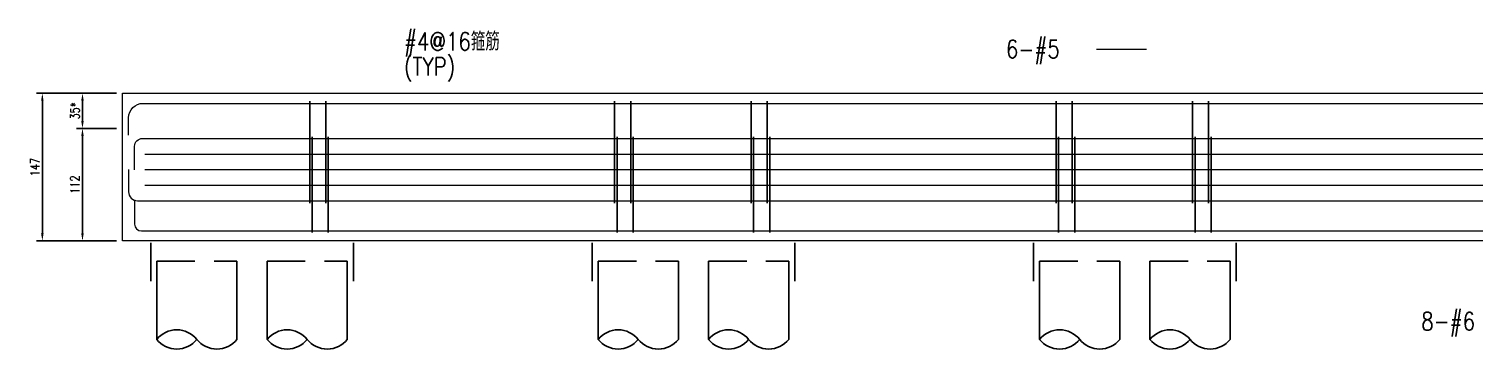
# Model space of a CAD drawing. Extents: x -4754 to 4976, y -19960 to 3841.
# Drawn here: x -359 to 1082, y -15699 to -15381 of the extents above; entities that cross this region are included whole.
import ezdxf
from ezdxf.enums import TextEntityAlignment as Align

# ---------------------------------------------------------------- set-up
doc = ezdxf.new("R2010")
doc.units = 0
doc.header["$LTSCALE"] = 3
doc.linetypes.add('DASHED', pattern=[19.05, 12.7, -6.35])
doc.layers.get('0').update_dxf_attribs({"linetype": 'CONTINUOUS'})
doc.layers.add('HB_0', color=7, linetype='CONTINUOUS', transparency=0.5)
for name, color, linetype in [('HB_DIM', 1, 'CONTINUOUS'), ('HB_TXT_CTEXT', 2, 'CONTINUOUS'), ('鋼筋', 3, 'CONTINUOUS')]:
    doc.layers.add(name, color=color, linetype=linetype)
doc.styles.get("Standard").update_dxf_attribs({"font": 'ROMANS.shx', "width": 0.8, "bigfont": 'chineset.shx'})
doc.dimstyles.new('30', dxfattribs={"dimscale": 3, "dimtxt": 3, "dimasz": 2.5, "dimexe": 2, "dimexo": 2, "dimgap": 1, "dimtad": 1, "dimdsep": 46, "dimtxsty": 'Standard', "dimcen": 0, "dimclrd": 256, "dimclre": 256, "dimclrt": 2, "dimadec": 0, "dimazin": 0, "dimtfac": 1, "dimtix": 1, "dimtmove": 2, "dimatfit": 3, "dimfxl": 1, "dimtolj": 1, "dimtzin": 0, "dimarcsym": 0})

# ---------------------------------------------------------------- blocks, each defined once
blk = doc.blocks.new('pile_racked_Longitude')
at = {"color": 252, "linetype": 'DASHED'}
for p, q in [((101, -40), (101, 0)), ((-101, -40), (-101, 0))]:
    blk.add_line(p, q, dxfattribs=at)
at = {"linetype": 'Continuous'}
for p, q in [((-95, -98.1), (-95, -50)), ((-15, -98.1), (-15, -50)), ((15, -98.1), (15, -50)), ((95, -98.1), (95, -50))]:
    blk.add_line(p, q, dxfattribs=at)
at = {"color": 252, "linetype": 'DASHED'}
for points in [[(-95, -50), (-95, -20), (-15, -20), (-15, -50)], [(15, -50), (15, -20), (95, -20), (95, -50)]]:
    blk.add_lwpolyline(points, dxfattribs=at)
at = {"linetype": 'Continuous'}
for points in [[(-95, -98.1, -0.48), (-55, -98.1, 0.48), (-15, -98.1, 0.48)], [(-95, -98.1, 0.48), (-55, -98.1, 0.48)], [(15, -98.1, -0.48), (55, -98.1, 0.48), (95, -98.1, 0.48)], [(15, -98.1, 0.48), (55, -98.1, 0.48)]]:
    blk.add_lwpolyline(points, format="xyb", dxfattribs=at)
blk = doc.blocks.new('*D385')
at = {"layer": 'HB_DIM', "linetype": 'Continuous', "lineweight": -2}
for p, q in [((-271.4, -15444.8), (-311.4, -15444.8)), ((-305.4, -15452.3), (-305.4, -15472.3)), ((-271.4, -15479.8), (-311.4, -15479.8))]:
    blk.add_line(p, q, dxfattribs=at)
at = {"layer": 'HB_DIM'}
for points in [[(-304.2, -15452.3), (-306.7, -15452.3), (-305.4, -15444.8)], [(-306.7, -15472.3), (-304.2, -15472.3), (-305.4, -15479.8)]]:
    blk.add_solid(points, dxfattribs=at)
at = {"layer": 'HB_DIM', "color": 2, "linetype": 'Continuous', "insert": (-312.9, -15462.3), "char_height": 9, "attachment_point": 5, "rotation": 90}
blk.add_mtext('\\A1;35*', dxfattribs=at)
blk = doc.blocks.new('*D386')
at = {"layer": 'HB_DIM', "linetype": 'Continuous', "lineweight": -2}
for p, q in [((-271.4, -15479.8), (-311.4, -15479.8)), ((-305.4, -15487.3), (-305.4, -15584.3)), ((-271.4, -15591.8), (-311.4, -15591.8))]:
    blk.add_line(p, q, dxfattribs=at)
at = {"layer": 'HB_DIM'}
for points in [[(-304.2, -15487.3), (-306.7, -15487.3), (-305.4, -15479.8)], [(-306.7, -15584.3), (-304.2, -15584.3), (-305.4, -15591.8)]]:
    blk.add_solid(points, dxfattribs=at)
at = {"layer": 'HB_DIM', "color": 2, "linetype": 'Continuous', "insert": (-312.9, -15535.8), "char_height": 9, "attachment_point": 5, "rotation": 90}
blk.add_mtext('\\A1;112', dxfattribs=at)
blk = doc.blocks.new('*D418')
at = {"layer": 'HB_DIM', "linetype": 'Continuous', "lineweight": -2}
for p, q in [((-281.4, -15444.8), (-351.4, -15444.8)), ((-345.4, -15584.3), (-345.4, -15452.3)), ((-281.4, -15591.8), (-351.4, -15591.8))]:
    blk.add_line(p, q, dxfattribs=at)
at = {"layer": 'HB_DIM'}
for points in [[(-344.2, -15452.3), (-346.7, -15452.3), (-345.4, -15444.8)], [(-346.7, -15584.3), (-344.2, -15584.3), (-345.4, -15591.8)]]:
    blk.add_solid(points, dxfattribs=at)
at = {"layer": 'HB_DIM', "color": 2, "linetype": 'Continuous', "insert": (-352.9, -15518.3), "char_height": 9, "attachment_point": 5, "rotation": 90}
blk.add_mtext('\\A1;147', dxfattribs=at)

msp = doc.modelspace()

# ---------------------------------------------------------------- linework, layer by layer
at = {"layer": 'HB_0', "lineweight": 5}
msp.add_lwpolyline([(-265.427, -15591.802), (-265.427, -15444.802), (3931.573, -15444.802), (3931.573, -15591.802), (-265.427, -15591.802)], dxfattribs=at)
at = {"layer": 'HB_DIM', "color": 1, "linetype": 'Continuous'}
for points in [[(-62.967, -15453.148, 0, 1.25, 0), (-52.967, -15443.148, 0, 0, 0), (-2.967, -15393.148, 0, 0, 0), (15.033, -15393.148, 0, 0, 0)], [(-60.427, -15488.648, 0, 1.25, 0), (-52.734, -15475.863, 0, 0, 0), (-2.967, -15393.148, 0, 0, 0), (15.033, -15393.148, 0, 0, 0)], [(587.173, -15520.802, 0, 1.25, 0), (587.173, -15505.802, 0, 0, 0), (587.173, -15400.802, 0, 0, 0), (605.173, -15400.802, 0, 0, 0)], [(587.173, -15536.302, 0, 1.25, 0), (587.173, -15521.302, 0, 0, 0), (587.173, -15400.802, 0, 0, 0), (605.173, -15400.802, 0, 0, 0)], [(587.173, -15505.302, 0, 1.25, 0), (587.173, -15490.302, 0, 0, 0), (587.173, -15400.802, 0, 0, 0), (605.173, -15400.802, 0, 0, 0)], [(1001.147, -15581.802, 0, 1.25, 0), (1001.147, -15596.802, 0, 0, 0), (1001.147, -15671.802, 0, 0, 0), (1019.147, -15671.802, 0, 0, 0)]]:
    msp.add_lwpolyline(points, format="xyseb", dxfattribs=at)
at = {"layer": 'HB_TXT_CTEXT', "lineweight": 5}
msp.add_line((705.173, -15400.802, 50), (755.173, -15400.802, 50), dxfattribs=at)
at = {"layer": '鋼筋', "lineweight": 5}
for p, q in [((-244.937, -15454.802, -38), (3911.083, -15454.802, -38)), ((-244.937, -15454.802, -27.143), (3911.083, -15454.802, -27.143)), ((-244.937, -15454.802, -16.286), (3911.083, -15454.802, -16.286)), ((-244.937, -15454.802, -5.429), (3911.083, -15454.802, -5.429)), ((-244.937, -15454.802, 5.429), (3911.083, -15454.802, 5.429)), ((-244.937, -15454.802, 16.286), (3911.083, -15454.802, 16.286)), ((-244.937, -15454.802, 27.143), (3911.083, -15454.802, 27.143)), ((-244.937, -15454.802, 38), (3911.083, -15454.802, 38)), ((-78.967, -15463.352, 33.895), (-78.967, -15455.732, 33.895)), ((-78.967, -15455.732, 40.245), (-78.967, -15550.872, 40.245)), ((-78.967, -15550.872, -40.245), (-78.967, -15455.732, -40.245)), ((-78.967, -15455.732, -33.895), (-78.967, -15463.352, -33.895)), ((-62.967, -15463.352, 33.895), (-62.967, -15455.732, 33.895)), ((-62.967, -15455.732, 40.245), (-62.967, -15550.872, 40.245)), ((-62.967, -15550.872, -40.245), (-62.967, -15455.732, -40.245)), ((-62.967, -15455.732, -33.895), (-62.967, -15463.352, -33.895)), ((225.033, -15463.352, 33.895), (225.033, -15455.732, 33.895)), ((225.033, -15455.732, 40.245), (225.033, -15550.872, 40.245)), ((225.033, -15550.872, -40.245), (225.033, -15455.732, -40.245)), ((225.033, -15455.732, -33.895), (225.033, -15463.352, -33.895)), ((241.033, -15463.352, 33.895), (241.033, -15455.732, 33.895)), ((241.033, -15455.732, 40.245), (241.033, -15550.872, 40.245)), ((241.033, -15550.872, -40.245), (241.033, -15455.732, -40.245)), ((241.033, -15455.732, -33.895), (241.033, -15463.352, -33.895)), ((361.033, -15463.352, 33.895), (361.033, -15455.732, 33.895)), ((361.033, -15455.732, 40.245), (361.033, -15550.872, 40.245)), ((361.033, -15550.872, -40.245), (361.033, -15455.732, -40.245)), ((361.033, -15455.732, -33.895), (361.033, -15463.352, -33.895)), ((377.033, -15463.352, 33.895), (377.033, -15455.732, 33.895)), ((377.033, -15455.732, 40.245), (377.033, -15550.872, 40.245)), ((377.033, -15550.872, -40.245), (377.033, -15455.732, -40.245)), ((377.033, -15455.732, -33.895), (377.033, -15463.352, -33.895)), ((665.033, -15463.352, 33.895), (665.033, -15455.732, 33.895)), ((665.033, -15455.732, 40.245), (665.033, -15550.872, 40.245)), ((665.033, -15550.872, -40.245), (665.033, -15455.732, -40.245)), ((665.033, -15455.732, -33.895), (665.033, -15463.352, -33.895)), ((681.033, -15463.352, 33.895), (681.033, -15455.732, 33.895)), ((681.033, -15455.732, 40.245), (681.033, -15550.872, 40.245)), ((681.033, -15550.872, -40.245), (681.033, -15455.732, -40.245)), ((681.033, -15455.732, -33.895), (681.033, -15463.352, -33.895)), ((801.033, -15463.352, 33.895), (801.033, -15455.732, 33.895)), ((801.033, -15455.732, 40.245), (801.033, -15550.872, 40.245)), ((801.033, -15550.872, -40.245), (801.033, -15455.732, -40.245)), ((801.033, -15455.732, -33.895), (801.033, -15463.352, -33.895)), ((817.033, -15463.352, 33.895), (817.033, -15455.732, 33.895)), ((817.033, -15455.732, 40.245), (817.033, -15550.872, 40.245)), ((817.033, -15550.872, -40.245), (817.033, -15455.732, -40.245)), ((817.033, -15455.732, -33.895), (817.033, -15463.352, -33.895)), ((-259.427, -15486.412, -38), (-259.427, -15469.292, -38)), ((-259.427, -15486.412, -27.143), (-259.427, -15469.292, -27.143)), ((-259.427, -15486.412, -16.286), (-259.427, -15469.292, -16.286)), ((-259.427, -15486.412, -5.429), (-259.427, -15469.292, -5.429)), ((-259.427, -15486.412, 5.429), (-259.427, -15469.292, 5.429)), ((-259.427, -15486.412, 16.286), (-259.427, -15469.292, 16.286)), ((-259.427, -15486.412, 27.143), (-259.427, -15469.292, 27.143)), ((-259.427, -15486.412, 38), (-259.427, -15469.292, 38)), ((-253.427, -15520.912, -50), (-253.427, -15497.572, -50)), ((-253.427, -15520.912, -35.714), (-253.427, -15497.572, -35.714)), ((-253.427, -15520.912, -21.429), (-253.427, -15497.572, -21.429)), ((-253.427, -15520.912, -7.143), (-253.427, -15497.572, -7.143)), ((-253.427, -15520.912, 7.143), (-253.427, -15497.572, 7.143)), ((-253.427, -15520.912, 21.429), (-253.427, -15497.572, 21.429)), ((-253.427, -15520.912, 35.714), (-253.427, -15497.572, 35.714)), ((-253.427, -15520.912, 50), (-253.427, -15497.572, 50)), ((-245.657, -15489.802, -50), (3911.803, -15489.802, -50)), ((-245.657, -15489.802, -35.714), (3911.803, -15489.802, -35.714)), ((-245.657, -15489.802, -21.429), (3911.803, -15489.802, -21.429)), ((-245.657, -15489.802, -7.143), (3911.803, -15489.802, -7.143)), ((-245.657, -15489.802, 7.143), (3911.803, -15489.802, 7.143)), ((-245.657, -15489.802, 21.429), (3911.803, -15489.802, 21.429)), ((-245.657, -15489.802, 35.714), (3911.803, -15489.802, 35.714)), ((-245.657, -15489.802, 50), (3911.803, -15489.802, 50)), ((-76.427, -15498.852, 45.395), (-76.427, -15491.232, 45.395)), ((-76.427, -15491.232, 51.745), (-76.427, -15580.372, 51.745)), ((-76.427, -15580.372, -51.745), (-76.427, -15491.232, -51.745)), ((-76.427, -15491.232, -45.395), (-76.427, -15498.852, -45.395)), ((-60.427, -15498.852, 45.395), (-60.427, -15491.232, 45.395)), ((-60.427, -15491.232, 51.745), (-60.427, -15580.372, 51.745)), ((-60.427, -15580.372, -51.745), (-60.427, -15491.232, -51.745)), ((-60.427, -15491.232, -45.395), (-60.427, -15498.852, -45.395)), ((227.573, -15498.852, 45.395), (227.573, -15491.232, 45.395)), ((227.573, -15491.232, 51.745), (227.573, -15580.372, 51.745)), ((227.573, -15580.372, -51.745), (227.573, -15491.232, -51.745)), ((227.573, -15491.232, -45.395), (227.573, -15498.852, -45.395)), ((243.573, -15498.852, 45.395), (243.573, -15491.232, 45.395)), ((243.573, -15491.232, 51.745), (243.573, -15580.372, 51.745)), ((243.573, -15580.372, -51.745), (243.573, -15491.232, -51.745)), ((243.573, -15491.232, -45.395), (243.573, -15498.852, -45.395)), ((363.573, -15498.852, 45.395), (363.573, -15491.232, 45.395)), ((363.573, -15491.232, 51.745), (363.573, -15580.372, 51.745)), ((363.573, -15580.372, -51.745), (363.573, -15491.232, -51.745)), ((363.573, -15491.232, -45.395), (363.573, -15498.852, -45.395)), ((379.573, -15498.852, 45.395), (379.573, -15491.232, 45.395)), ((379.573, -15491.232, 51.745), (379.573, -15580.372, 51.745)), ((379.573, -15580.372, -51.745), (379.573, -15491.232, -51.745)), ((379.573, -15491.232, -45.395), (379.573, -15498.852, -45.395)), ((667.573, -15498.852, 45.395), (667.573, -15491.232, 45.395)), ((667.573, -15491.232, 51.745), (667.573, -15580.372, 51.745)), ((667.573, -15580.372, -51.745), (667.573, -15491.232, -51.745)), ((667.573, -15491.232, -45.395), (667.573, -15498.852, -45.395)), ((683.573, -15498.852, 45.395), (683.573, -15491.232, 45.395)), ((683.573, -15491.232, 51.745), (683.573, -15580.372, 51.745)), ((683.573, -15580.372, -51.745), (683.573, -15491.232, -51.745)), ((683.573, -15491.232, -45.395), (683.573, -15498.852, -45.395)), ((803.573, -15498.852, 45.395), (803.573, -15491.232, 45.395)), ((803.573, -15491.232, 51.745), (803.573, -15580.372, 51.745)), ((803.573, -15580.372, -51.745), (803.573, -15491.232, -51.745)), ((803.573, -15491.232, -45.395), (803.573, -15498.852, -45.395)), ((819.573, -15498.852, 45.395), (819.573, -15491.232, 45.395)), ((819.573, -15491.232, 51.745), (819.573, -15580.372, 51.745)), ((819.573, -15580.372, -51.745), (819.573, -15491.232, -51.745)), ((819.573, -15491.232, -45.395), (819.573, -15498.852, -45.395)), ((-243.427, -15505.302, -50), (3909.573, -15505.302, -50)), ((-243.427, -15505.302, 50), (3909.573, -15505.302, 50)), ((-259.427, -15520.532, -50), (-259.427, -15542.912, -50)), ((-259.427, -15520.532, -35.714), (-259.427, -15542.912, -35.714)), ((-259.427, -15520.532, -21.429), (-259.427, -15542.912, -21.429)), ((-259.427, -15520.532, -7.143), (-259.427, -15542.912, -7.143)), ((-259.427, -15520.532, 7.143), (-259.427, -15542.912, 7.143)), ((-259.427, -15520.532, 21.429), (-259.427, -15542.912, 21.429)), ((-259.427, -15520.532, 35.714), (-259.427, -15542.912, 35.714)), ((-259.427, -15520.532, 50), (-259.427, -15542.912, 50)), ((-243.427, -15520.802, -50), (3909.573, -15520.802, -50)), ((-243.427, -15520.802, 50), (3909.573, -15520.802, 50)), ((-243.427, -15536.302, -50), (3909.573, -15536.302, -50)), ((-243.427, -15536.302, 50), (3909.573, -15536.302, 50)), ((-253.427, -15550.847, -50), (-253.427, -15575.117, -50)), ((-253.427, -15550.847, -35.714), (-253.427, -15575.117, -35.714)), ((-253.427, -15550.847, -21.429), (-253.427, -15575.117, -21.429)), ((-253.427, -15550.847, -7.143), (-253.427, -15575.117, -7.143)), ((-253.427, -15550.847, 7.143), (-253.427, -15575.117, 7.143)), ((-253.427, -15550.847, 21.429), (-253.427, -15575.117, 21.429)), ((-253.427, -15550.847, 35.714), (-253.427, -15575.117, 35.714)), ((-253.427, -15550.847, 50), (-253.427, -15575.117, 50)), ((-250.537, -15551.802, -50), (3916.683, -15551.802, -50)), ((-250.537, -15551.802, -35.714), (3916.683, -15551.802, -35.714)), ((-250.537, -15551.802, -21.429), (3916.683, -15551.802, -21.429)), ((-250.537, -15551.802, -7.143), (3916.683, -15551.802, -7.143)), ((-250.537, -15551.802, 7.143), (3916.683, -15551.802, 7.143)), ((-250.537, -15551.802, 21.429), (3916.683, -15551.802, 21.429)), ((-250.537, -15551.802, 35.714), (3916.683, -15551.802, 35.714)), ((-250.537, -15551.802, 50), (3916.683, -15551.802, 50)), ((-78.967, -15554.047, 37.07), (-78.967, -15554.047, -37.07)), ((-62.967, -15554.047, 37.07), (-62.967, -15554.047, -37.07)), ((225.033, -15554.047, 37.07), (225.033, -15554.047, -37.07)), ((241.033, -15554.047, 37.07), (241.033, -15554.047, -37.07)), ((361.033, -15554.047, 37.07), (361.033, -15554.047, -37.07)), ((377.033, -15554.047, 37.07), (377.033, -15554.047, -37.07)), ((665.033, -15554.047, 37.07), (665.033, -15554.047, -37.07)), ((681.033, -15554.047, 37.07), (681.033, -15554.047, -37.07)), ((801.033, -15554.047, 37.07), (801.033, -15554.047, -37.07)), ((817.033, -15554.047, 37.07), (817.033, -15554.047, -37.07)), ((-246.742, -15581.802, -50), (3912.888, -15581.802, -50)), ((-246.742, -15581.802, -35.714), (3912.888, -15581.802, -35.714)), ((-246.742, -15581.802, -21.429), (3912.888, -15581.802, -21.429)), ((-246.742, -15581.802, -7.143), (3912.888, -15581.802, -7.143)), ((-246.742, -15581.802, 7.143), (3912.888, -15581.802, 7.143)), ((-246.742, -15581.802, 21.429), (3912.888, -15581.802, 21.429)), ((-246.742, -15581.802, 35.714), (3912.888, -15581.802, 35.714)), ((-246.742, -15581.802, 50), (3912.888, -15581.802, 50)), ((-76.427, -15583.547, 48.57), (-76.427, -15583.547, -48.57)), ((-60.427, -15583.547, 48.57), (-60.427, -15583.547, -48.57)), ((227.573, -15583.547, 48.57), (227.573, -15583.547, -48.57)), ((243.573, -15583.547, 48.57), (243.573, -15583.547, -48.57)), ((363.573, -15583.547, 48.57), (363.573, -15583.547, -48.57)), ((379.573, -15583.547, 48.57), (379.573, -15583.547, -48.57)), ((667.573, -15583.547, 48.57), (667.573, -15583.547, -48.57)), ((683.573, -15583.547, 48.57), (683.573, -15583.547, -48.57)), ((803.573, -15583.547, 48.57), (803.573, -15583.547, -48.57)), ((819.573, -15583.547, 48.57), (819.573, -15583.547, -48.57))]:
    msp.add_line(p, q, dxfattribs=at)
at = {"layer": '鋼筋', "lineweight": 5, "extrusion": (0, 0, -1)}
for centre, radius in [((244.937, -15469.292, 38), 14.49), ((244.937, -15469.292, 27.143), 14.49), ((244.937, -15469.292, 16.286), 14.49), ((244.937, -15469.292, 5.429), 14.49), ((244.937, -15469.292, -5.429), 14.49), ((244.937, -15469.292, -16.286), 14.49), ((244.937, -15469.292, -27.143), 14.49), ((244.937, -15469.292, -38), 14.49), ((245.657, -15497.572, 50), 7.77), ((245.657, -15497.572, 35.714), 7.77), ((245.657, -15497.572, 21.429), 7.77), ((245.657, -15497.572, 7.143), 7.77), ((245.657, -15497.572, -7.143), 7.77), ((245.657, -15497.572, -21.429), 7.77), ((245.657, -15497.572, -35.714), 7.77), ((245.657, -15497.572, -50), 7.77)]:
    msp.add_arc(centre, radius, 0, 90, dxfattribs=at)
at = {"layer": '鋼筋', "lineweight": 5, "extrusion": (1, -2.44929e-16, 0)}
for centre, start, end in [((-15455.732, 37.07, -78.967), 270, 90), ((-15455.732, -37.07, -78.967), 270, 90), ((-15455.732, 37.07, -62.967), 270, 90), ((-15455.732, -37.07, -62.967), 270, 90), ((-15455.732, 37.07, 225.033), 270, 90), ((-15455.732, -37.07, 225.033), 270, 90), ((-15455.732, 37.07, 241.033), 270, 90), ((-15455.732, -37.07, 241.033), 270, 90), ((-15455.732, 37.07, 361.033), 270, 90), ((-15455.732, -37.07, 361.033), 270, 90), ((-15455.732, 37.07, 377.033), 270, 90), ((-15455.732, -37.07, 377.033), 270, 90), ((-15455.732, 37.07, 665.033), 270, 90), ((-15455.732, -37.07, 665.033), 270, 90), ((-15455.732, 37.07, 681.033), 270, 90), ((-15455.732, -37.07, 681.033), 270, 90), ((-15455.732, 37.07, 801.033), 270, 90), ((-15455.732, -37.07, 801.033), 270, 90), ((-15455.732, 37.07, 817.033), 270, 90), ((-15455.732, -37.07, 817.033), 270, 90), ((-15491.232, 48.57, -76.427), 270, 90), ((-15491.232, -48.57, -76.427), 270, 90), ((-15491.232, 48.57, -60.427), 270, 90), ((-15491.232, -48.57, -60.427), 270, 90), ((-15491.232, 48.57, 227.573), 270, 90), ((-15491.232, -48.57, 227.573), 270, 90), ((-15491.232, 48.57, 243.573), 270, 90), ((-15491.232, -48.57, 243.573), 270, 90), ((-15491.232, 48.57, 363.573), 270, 90), ((-15491.232, -48.57, 363.573), 270, 90), ((-15491.232, 48.57, 379.573), 270, 90), ((-15491.232, -48.57, 379.573), 270, 90), ((-15491.232, 48.57, 667.573), 270, 90), ((-15491.232, -48.57, 667.573), 270, 90), ((-15491.232, 48.57, 683.573), 270, 90), ((-15491.232, -48.57, 683.573), 270, 90), ((-15491.232, 48.57, 803.573), 270, 90), ((-15491.232, -48.57, 803.573), 270, 90), ((-15491.232, 48.57, 819.573), 270, 90), ((-15491.232, -48.57, 819.573), 270, 90), ((-15550.872, 37.07, -78.967), 90, 180), ((-15550.872, -37.07, -78.967), 180, 270), ((-15550.872, 37.07, -62.967), 90, 180), ((-15550.872, -37.07, -62.967), 180, 270), ((-15550.872, 37.07, 225.033), 90, 180), ((-15550.872, -37.07, 225.033), 180, 270), ((-15550.872, 37.07, 241.033), 90, 180), ((-15550.872, -37.07, 241.033), 180, 270), ((-15550.872, 37.07, 361.033), 90, 180), ((-15550.872, -37.07, 361.033), 180, 270), ((-15550.872, 37.07, 377.033), 90, 180), ((-15550.872, -37.07, 377.033), 180, 270), ((-15550.872, 37.07, 665.033), 90, 180), ((-15550.872, -37.07, 665.033), 180, 270), ((-15550.872, 37.07, 681.033), 90, 180), ((-15550.872, -37.07, 681.033), 180, 270), ((-15550.872, 37.07, 801.033), 90, 180), ((-15550.872, -37.07, 801.033), 180, 270), ((-15550.872, 37.07, 817.033), 90, 180), ((-15550.872, -37.07, 817.033), 180, 270), ((-15580.372, 48.57, -76.427), 90, 180), ((-15580.372, -48.57, -76.427), 180, 270), ((-15580.372, 48.57, -60.427), 90, 180), ((-15580.372, -48.57, -60.427), 180, 270), ((-15580.372, 48.57, 227.573), 90, 180), ((-15580.372, -48.57, 227.573), 180, 270), ((-15580.372, 48.57, 243.573), 90, 180), ((-15580.372, -48.57, 243.573), 180, 270), ((-15580.372, 48.57, 363.573), 90, 180), ((-15580.372, -48.57, 363.573), 180, 270), ((-15580.372, 48.57, 379.573), 90, 180), ((-15580.372, -48.57, 379.573), 180, 270), ((-15580.372, 48.57, 667.573), 90, 180), ((-15580.372, -48.57, 667.573), 180, 270), ((-15580.372, 48.57, 683.573), 90, 180), ((-15580.372, -48.57, 683.573), 180, 270), ((-15580.372, 48.57, 803.573), 90, 180), ((-15580.372, -48.57, 803.573), 180, 270), ((-15580.372, 48.57, 819.573), 90, 180), ((-15580.372, -48.57, 819.573), 180, 270)]:
    msp.add_arc(centre, 3.175, start, end, dxfattribs=at)
at = {"layer": '鋼筋', "lineweight": 5}
for centre, radius in [((-250.537, -15542.912, -50), 8.89), ((-250.537, -15542.912, -35.714), 8.89), ((-250.537, -15542.912, -21.429), 8.89), ((-250.537, -15542.912, -7.143), 8.89), ((-250.537, -15542.912, 7.143), 8.89), ((-250.537, -15542.912, 21.429), 8.89), ((-250.537, -15542.912, 35.714), 8.89), ((-250.537, -15542.912, 50), 8.89), ((-246.742, -15575.117, -50), 6.685), ((-246.742, -15575.117, -35.714), 6.685), ((-246.742, -15575.117, -21.429), 6.685), ((-246.742, -15575.117, -7.143), 6.685), ((-246.742, -15575.117, 7.143), 6.685), ((-246.742, -15575.117, 21.429), 6.685), ((-246.742, -15575.117, 35.714), 6.685), ((-246.742, -15575.117, 50), 6.685)]:
    msp.add_arc(centre, radius, 180, 270, dxfattribs=at)

# ---------------------------------------------------------------- block references
at = {"layer": 'HB_0', "linetype": 'Continuous'}
for p in [(-136.427, -15591.802), (303.573, -15591.802), (743.573, -15591.802)]:
    msp.add_blockref('pile_racked_Longitude', p, dxfattribs=at)

# ---------------------------------------------------------------- texts
at = {"layer": 'HB_TXT_CTEXT', "linetype": 'Continuous', "width": 0.8}
for s, p in [('#4@16箍筋', (15.033, -15393.148, 35.225)), (' 6-#5', (605.173, -15400.802, 50)), ('(TYP)', (15.033, -15418.148, 35.225)), (' 8-#6', (1019.147, -15671.802, -50))]:
    msp.add_text(s, height=18, dxfattribs=at).set_placement(p, align=Align.MIDDLE_LEFT)

# ---------------------------------------------------------------- dimensions: what is measured, and where the dimension line sits
at = {"layer": 'HB_DIM', "linetype": 'Continuous'}
for base, p1, p2, picture, middle in [((-345.427, -15444.802), (-275.427, -15591.802), (-275.427, -15444.802), '*D418', (-352.927, -15518.302)), ((-305.427, -15591.802), (-265.427, -15479.802), (-265.427, -15591.802), '*D386', (-312.927, -15535.802))]:
    dim = msp.add_linear_dim(base=base, p1=p1, p2=p2, angle=90, dimstyle='30', override={"dimtad": 4, "dimdec": 0, "dimpost": '<>'}, dxfattribs=at)
    dim.commit()
    dim.dimension.update_dxf_attribs({"geometry": picture, "text_midpoint": middle})
dim = msp.add_linear_dim(base=(-305.427, -15479.802), p1=(-265.427, -15444.802), p2=(-265.427, -15479.802), angle=90, text='<>*', dimstyle='30', override={"dimtad": 4, "dimdec": 0, "dimpost": '<>'}, dxfattribs=at)
dim.commit()
dim.dimension.update_dxf_attribs({"geometry": '*D385', "text_midpoint": (-312.927, -15462.302)})

doc.saveas('drawing.dxf')
